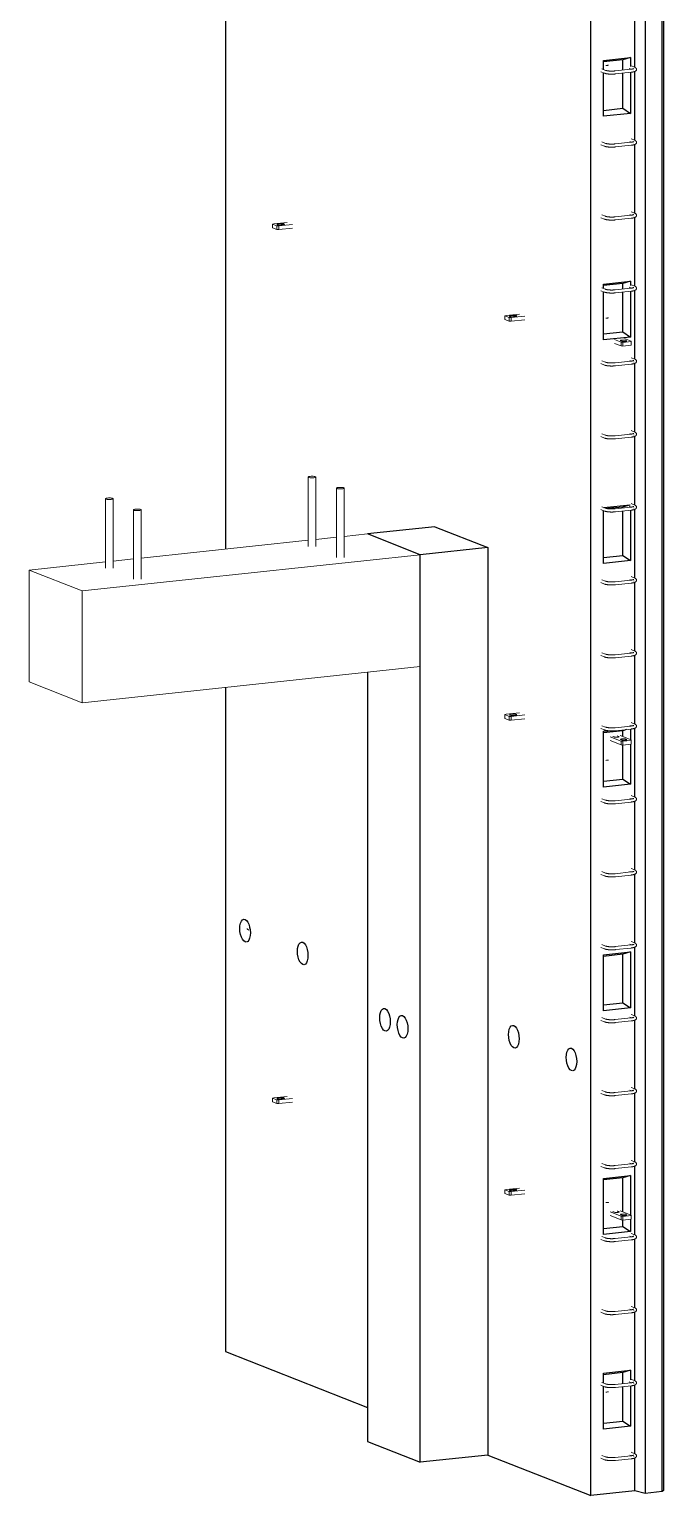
# Model space of a CAD drawing. Header units: millimetres. Extents: x 10540 to 36175, y -3467 to 18539.
# Drawn here: x 29946 to 31611, y -3467 to 384 of the extents above; entities that cross this region are included whole.
import ezdxf

# ---------------------------------------------------------------- set-up
doc = ezdxf.new("R2010")
doc.units = ezdxf.units.MM
for name, color, linetype, lineweight in [('A-GENM', 13, 'Continuous', 18), ('A-WALL', 113, 'Continuous', 25), ('S-BEAM', 12, 'Continuous', 18), ('S-RBAR', 171, 'Continuous', 18)]:
    doc.layers.add(name, color=color, linetype=linetype, lineweight=lineweight)

# ---------------------------------------------------------------- blocks, each defined once
blk = doc.blocks.new('Rebar Bar - Part 1627387233-431004-3D Ortho')
at = {"layer": 'S-RBAR'}
for p, q in [((18680.8, -878), (18680.8, -1060)), ((18700.8, -1060), (18700.8, -878))]:
    blk.add_line(p, q, dxfattribs=at)
for points in [[(18699.7, -877.1, 0), (18698.2, -876.6, 0), (18696.2, -876.3, 0), (18693.8, -876, 0), (18691.3, -876, 0), (18688.7, -876, 0), (18686.2, -876.2, 0), (18684.1, -876.5, 0), (18682.4, -876.9, 0), (18681.3, -877.4, 0), (18680.9, -877.9, 0), (18681.1, -878.4, 0), (18682, -879, 0)], [(18682, -879, 0), (18683.5, -879.4, 0), (18685.5, -879.7, 0), (18687.8, -880, 0), (18690.4, -880.1, 0), (18693, -880, 0), (18695.5, -879.8, 0), (18697.6, -879.5, 0), (18699.3, -879.1, 0), (18700.4, -878.6, 0), (18700.8, -878.1, 0), (18700.6, -877.6, 0), (18699.7, -877.1, 0)]]:
    blk.add_polyline3d(points, dxfattribs=at)
blk = doc.blocks.new('Rebar Bar - Part 3213142585-431004-3D Ortho')
at = {"layer": 'S-RBAR'}
for p, q in [((19213.1, -821.1), (19213.1, -1003.1)), ((19233.1, -1003.5), (19233.1, -821.1))]:
    blk.add_line(p, q, dxfattribs=at)
for points in [[(19231.9, -820.1, 0), (19230.5, -819.7, 0), (19228.5, -819.4, 0), (19226.1, -819.1, 0), (19223.5, -819, 0), (19220.9, -819.1, 0), (19218.5, -819.3, 0), (19216.3, -819.6, 0), (19214.6, -820, 0), (19213.5, -820.5, 0), (19213.1, -821, 0), (19213.3, -821.5, 0), (19214.2, -822, 0)], [(19214.2, -822, 0), (19215.7, -822.5, 0), (19217.7, -822.8, 0), (19220.1, -823, 0), (19222.6, -823.1, 0), (19225.2, -823.1, 0), (19227.7, -822.9, 0), (19229.8, -822.6, 0), (19231.5, -822.2, 0), (19232.6, -821.7, 0), (19233.1, -821.2, 0), (19232.8, -820.6, 0), (19231.9, -820.1, 0)]]:
    blk.add_polyline3d(points, dxfattribs=at)
blk = doc.blocks.new('Rebar Bar - Part 3213142585-V2-3D Ortho')
at = {"layer": 'S-RBAR'}
for p, q in [((19139.2, -791.9), (19139.2, -973.9)), ((19159.2, -973.9), (19159.2, -791.9))]:
    blk.add_line(p, q, dxfattribs=at)
for points in [[(19158.1, -791, 0), (19156.6, -790.5, 0), (19154.6, -790.2, 0), (19152.2, -790, 0), (19149.7, -789.9, 0), (19147.1, -789.9, 0), (19144.6, -790.1, 0), (19142.5, -790.4, 0), (19140.8, -790.8, 0), (19139.7, -791.3, 0), (19139.2, -791.8, 0), (19139.5, -792.4, 0), (19140.3, -792.9, 0)], [(19140.3, -792.9, 0), (19141.8, -793.3, 0), (19143.8, -793.7, 0), (19146.2, -793.9, 0), (19148.8, -794, 0), (19151.4, -793.9, 0), (19153.8, -793.7, 0), (19156, -793.4, 0), (19157.6, -793, 0), (19158.8, -792.5, 0), (19159.2, -792, 0), (19159, -791.5, 0), (19158.1, -791, 0)]]:
    blk.add_polyline3d(points, dxfattribs=at)
blk = doc.blocks.new('RR spread anchor face based - RR-SA-2_5-200-1726821-3D Ortho')
at = {"layer": 'A-GENM'}
for p, q in [((19048.5, -2422), (19045.2, -2422.9)), ((19045.2, -2422.9), (19056.7, -2427.5)), ((19045.2, -2422.9), (19045.2, -2432.7)), ((19084, -2418.2), (19048.5, -2422)), ((19061.5, -2422.5), (19066.8, -2421.9)), ((19062.3, -2427.5), (19097.8, -2423.7)), ((19073.3, -2424.5), (19068, -2425)), ((19056.7, -2437.3), (19045.2, -2432.7)), ((19056.7, -2427.5), (19062.3, -2427.5)), ((19056.7, -2427.5), (19056.7, -2437.3)), ((19062.3, -2437.3), (19056.7, -2437.3)), ((19062.3, -2427.5), (19062.3, -2437.3)), ((19097.8, -2433.5), (19062.3, -2437.3))]:
    blk.add_line(p, q, dxfattribs=at)
for points in [[(19068, -2425, 0), (19066.2, -2425.2, 0), (19064.4, -2425.2, 0), (19062.6, -2425.1, 0), (19061, -2425, 0), (19059.6, -2424.7, 0), (19058.5, -2424.4, 0), (19057.9, -2424.1, 0), (19057.7, -2423.7, 0), (19058, -2423.3, 0), (19058.8, -2423, 0), (19060, -2422.7, 0), (19061.5, -2422.5, 0)], [(19066.8, -2421.9, 0), (19068.5, -2421.8, 0), (19070.4, -2421.7, 0), (19072.1, -2421.8, 0), (19073.8, -2422, 0), (19075.2, -2422.2, 0), (19076.3, -2422.5, 0), (19076.9, -2422.9, 0)], [(19077, -2423.2, 0), (19076.7, -2423.6, 0), (19075.9, -2424, 0), (19074.8, -2424.2, 0), (19073.3, -2424.5, 0)]]:
    blk.add_polyline3d(points, dxfattribs=at)
blk = doc.blocks.new('Rebar Bar - Part 1534017773-431004-3D Ortho')
at = {"layer": 'S-RBAR'}
for p, q in [((19919.4, 1425.7), (19909.7, 1429.5)), ((19906.8, 1422.1), (19916.5, 1418.3))]:
    blk.add_line(p, q, dxfattribs=at)
blk = doc.blocks.new('Rebar Bar - Part 2227165887-431004-3D Ortho')
at = {"layer": 'S-RBAR'}
for points in [[(19919.4, 1425.7, 0), (19919.7, 1425.6, 0), (19920, 1425.5, 0), (19920.3, 1425.4, 0), (19920.7, 1425.3, 0), (19921.1, 1425.2, 0), (19921.6, 1425.1, 0), (19922, 1425, 0), (19922.5, 1424.9, 0), (19923.1, 1424.8, 0), (19923.6, 1424.7, 0), (19924.2, 1424.6, 0), (19924.8, 1424.5, 0), (19925.4, 1424.4, 0), (19926, 1424.3, 0), (19926.7, 1424.2, 0), (19927.4, 1424.2, 0), (19928.1, 1424.1, 0), (19928.8, 1424, 0), (19929.5, 1424, 0), (19930.2, 1423.9, 0), (19930.9, 1423.9, 0), (19931.7, 1423.9, 0), (19932.4, 1423.8, 0), (19933.2, 1423.8, 0), (19933.9, 1423.8, 0), (19934.7, 1423.8, 0), (19935.5, 1423.8, 0), (19936.2, 1423.8, 0), (19937, 1423.8, 0), (19937.8, 1423.8, 0), (19938.5, 1423.8, 0), (19939.3, 1423.9, 0), (19940, 1423.9, 0), (19940.8, 1423.9, 0), (19941.5, 1424, 0), (19942.2, 1424, 0), (19942.9, 1424.1, 0), (19943.6, 1424.1, 0), (19944.3, 1424.2, 0), (19944.5, 1424.2, 0)], [(19916.5, 1418.3, 0), (19917, 1418.1, 0), (19917.5, 1417.9, 0), (19918, 1417.7, 0), (19918.6, 1417.6, 0), (19919.2, 1417.4, 0), (19919.7, 1417.3, 0), (19920.3, 1417.2, 0), (19921, 1417, 0), (19921.6, 1416.9, 0), (19922.3, 1416.8, 0), (19923, 1416.7, 0), (19923.6, 1416.6, 0), (19924.4, 1416.5, 0), (19925.1, 1416.4, 0), (19925.8, 1416.3, 0), (19926.6, 1416.2, 0), (19927.3, 1416.1, 0), (19928.1, 1416.1, 0), (19928.9, 1416, 0), (19929.7, 1416, 0), (19930.5, 1415.9, 0), (19931.3, 1415.9, 0), (19932.1, 1415.8, 0), (19933, 1415.8, 0), (19933.8, 1415.8, 0), (19934.6, 1415.8, 0), (19935.5, 1415.8, 0), (19936.3, 1415.8, 0), (19937.1, 1415.8, 0), (19938, 1415.8, 0), (19938.8, 1415.8, 0), (19939.6, 1415.9, 0), (19940.4, 1415.9, 0), (19941.2, 1415.9, 0), (19942, 1416, 0), (19942.8, 1416, 0), (19943.6, 1416.1, 0), (19944.4, 1416.2, 0), (19945.1, 1416.2, 0), (19945.3, 1416.3, 0)]]:
    blk.add_polyline3d(points, dxfattribs=at)
blk = doc.blocks.new('Rebar Bar - Part 3241041724-431004-3D Ortho')
at = {"layer": 'S-RBAR'}
for p, q in [((19985.4, 1428.6), (19944.5, 1424.2)), ((19945.3, 1416.3), (19986.3, 1420.6))]:
    blk.add_line(p, q, dxfattribs=at)
blk = doc.blocks.new('Rebar Bar - Part 2227165887-V6-3D Ortho')
at = {"layer": 'S-RBAR'}
for points in [[(19993.5, 1430.4, 0), (19993.5, 1430.4, 0), (19993.4, 1430.3, 0), (19993.3, 1430.2, 0), (19993.1, 1430.2, 0), (19992.8, 1430.1, 0), (19992.6, 1430, 0), (19992.2, 1429.9, 0), (19991.9, 1429.8, 0), (19991.5, 1429.6, 0), (19991.1, 1429.5, 0), (19990.6, 1429.4, 0), (19990.2, 1429.3, 0), (19989.7, 1429.2, 0), (19989.1, 1429.1, 0), (19988.6, 1429, 0), (19988, 1428.9, 0), (19987.4, 1428.8, 0), (19986.8, 1428.8, 0), (19986.1, 1428.7, 0), (19985.5, 1428.6, 0), (19985.4, 1428.6, 0)], [(19995.8, 1433.9, 0), (19996.3, 1433.7, 0), (19996.8, 1433.5, 0), (19997.2, 1433.2, 0), (19997.7, 1433, 0), (19998.2, 1432.7, 0), (19998.6, 1432.3, 0), (19999.1, 1431.9, 0), (19999.5, 1431.4, 0), (19999.9, 1430.8, 0), (20000.3, 1430, 0), (20000.5, 1429.2, 0), (20000.6, 1428.3, 0), (20000.5, 1427.3, 0), (20000.3, 1426.5, 0), (19999.9, 1425.7, 0), (19999.5, 1425.1, 0), (19999.1, 1424.6, 0), (19998.6, 1424.2, 0), (19998.2, 1423.9, 0), (19997.7, 1423.6, 0), (19997.2, 1423.3, 0), (19996.8, 1423.1, 0), (19996.3, 1422.8, 0), (19995.8, 1422.6, 0), (19995.3, 1422.5, 0), (19994.8, 1422.3, 0), (19994.3, 1422.1, 0), (19993.7, 1422, 0), (19993.1, 1421.8, 0), (19992.6, 1421.7, 0), (19991.9, 1421.5, 0), (19991.3, 1421.4, 0), (19990.7, 1421.3, 0), (19990, 1421.2, 0), (19989.3, 1421, 0), (19988.6, 1420.9, 0), (19987.9, 1420.8, 0), (19987.2, 1420.8, 0), (19986.5, 1420.7, 0), (19986.3, 1420.6, 0)], [(19993.5, 1426.2, 0), (19993.4, 1426.2, 0), (19993.3, 1426.3, 0), (19993.1, 1426.4, 0)]]:
    blk.add_polyline3d(points, dxfattribs=at)
blk = doc.blocks.new('Rebar Bar - Part 3098984773-V8-3D Ortho')
at = {"layer": 'S-RBAR'}
for p, q in [((19981.1, 856.2), (19986.9, 853.9)), ((19995.8, 859), (19986.1, 862.9))]:
    blk.add_line(p, q, dxfattribs=at)
blk = doc.blocks.new('Rebar Bar - Part 3098984773-431004-3D Ortho')
at = {"layer": 'S-RBAR'}
for p, q in [((19983.2, 1430.3), (19986.9, 1428.8)), ((19995.8, 1433.9), (19986.1, 1437.7))]:
    blk.add_line(p, q, dxfattribs=at)
blk = doc.blocks.new('Rebar Bar - Part 3098984773-V9-3D Ortho')
at = {"layer": 'S-RBAR'}
for p, q in [((19981.1, -868.4), (19986.9, -870.7)), ((19995.8, -865.6), (19986.1, -861.7))]:
    blk.add_line(p, q, dxfattribs=at)
blk = doc.blocks.new('RR spread anchor face based - RR-SA-2_5-200-2134315-3D Ortho')
at = {"layer": 'A-GENM'}
for p, q in [((19658.1, -2662.7), (19654.8, -2663.6)), ((19654.8, -2663.6), (19666.3, -2668.2)), ((19654.8, -2673.4), (19654.8, -2663.6)), ((19666.3, -2678), (19654.8, -2673.4)), ((19693.5, -2658.9), (19658.1, -2662.7)), ((19666.3, -2668.2), (19671.9, -2668.2)), ((19666.3, -2678), (19666.3, -2668.2)), ((19671.9, -2678), (19666.3, -2678)), ((19671.1, -2663.2), (19676.4, -2662.6)), ((19671.9, -2668.2), (19707.4, -2664.4)), ((19671.9, -2668.2), (19671.9, -2678)), ((19707.4, -2674.2), (19671.9, -2678)), ((19682.9, -2665.1), (19677.5, -2665.7))]:
    blk.add_line(p, q, dxfattribs=at)
for points in [[(19677.5, -2665.7, 0), (19675.8, -2665.8, 0), (19674, -2665.9, 0), (19672.2, -2665.8, 0), (19670.5, -2665.6, 0), (19669.1, -2665.4, 0), (19668.1, -2665.1, 0), (19667.5, -2664.7, 0), (19667.3, -2664.4, 0), (19667.6, -2664, 0), (19668.4, -2663.7, 0), (19669.6, -2663.4, 0), (19671.1, -2663.2, 0)], [(19676.4, -2662.6, 0), (19678.1, -2662.5, 0), (19679.9, -2662.4, 0), (19681.7, -2662.5, 0), (19683.4, -2662.7, 0), (19684.8, -2662.9, 0), (19685.8, -2663.2, 0), (19686.5, -2663.6, 0)], [(19686.6, -2663.9, 0), (19686.3, -2664.3, 0), (19685.5, -2664.6, 0), (19684.4, -2664.9, 0), (19682.9, -2665.1, 0)]]:
    blk.add_polyline3d(points, dxfattribs=at)
blk = doc.blocks.new('RR spread anchor face based - RR-SA-2_5-250-1726823-3D Ortho')
at = {"layer": 'A-GENM'}
for p, q in [((19942.6, -431.1), (19959.9, -438)), ((19959.9, -447.7), (19942.6, -440.9)), ((19962.2, -435.3), (19959.4, -434.2)), ((19959.9, -438), (19964.4, -438.6)), ((19959.9, -447.7), (19959.9, -438)), ((19964.4, -448.4), (19959.9, -447.7)), ((19964.4, -438.6), (19986.6, -436.3)), ((19964.4, -438.6), (19964.4, -448.4)), ((19986.6, -446), (19964.4, -448.4)), ((19986.5, -435.1), (19969.2, -428.3)), ((19971.8, -432.9), (19974.6, -434)), ((19974.6, -434), (19975.2, -434.3)), ((19986.6, -436.3), (19986.5, -435.1)), ((19986.6, -436.3), (19986.6, -446))]:
    blk.add_line(p, q, dxfattribs=at)
for points in [[(19959.4, -434.2, 0), (19958.8, -433.8, 0), (19958.6, -433.5, 0), (19958.9, -433.1, 0), (19959.7, -432.8, 0), (19960.9, -432.5, 0), (19962.4, -432.2, 0), (19964.1, -432.1, 0), (19965.9, -432.1, 0), (19967.7, -432.2, 0), (19969.4, -432.3, 0), (19970.8, -432.6, 0), (19971.8, -432.9, 0)], [(19975.4, -434.7, 0), (19975.1, -435.1, 0), (19974.3, -435.4, 0), (19973.1, -435.7, 0), (19971.6, -435.9, 0), (19969.9, -436, 0), (19968.1, -436.1, 0), (19966.3, -436, 0), (19964.6, -435.8, 0), (19963.2, -435.6, 0), (19962.2, -435.3, 0)]]:
    blk.add_polyline3d(points, dxfattribs=at)
blk = doc.blocks.new('RR spread anchor face based - RR-SA-2_5-250-V11-3D Ortho')
at = {"layer": 'A-GENM'}
for p, q in [((19931.1, -1473.7), (19959.9, -1485.1)), ((19959.9, -1494.9), (19931.1, -1483.5)), ((19938.9, -1473.2), (19938.2, -1472.9)), ((19941.6, -1474.3), (19938.9, -1473.2)), ((19950.2, -1471.6), (19951.3, -1471.9)), ((19951.3, -1471.9), (19954, -1473)), ((19954, -1473), (19954.7, -1473.4)), ((19986.5, -1482.3), (19957.7, -1470.9)), ((19962.2, -1482.4), (19959.4, -1481.4)), ((19959.9, -1485.1), (19964.4, -1485.8)), ((19959.9, -1494.9), (19959.9, -1485.1)), ((19964.4, -1495.6), (19959.9, -1494.9)), ((19964.4, -1485.8), (19986.6, -1483.4)), ((19964.4, -1485.8), (19964.4, -1495.6)), ((19986.6, -1493.2), (19964.4, -1495.6)), ((19971.8, -1480), (19974.6, -1481.1)), ((19974.6, -1481.1), (19975.2, -1481.5)), ((19986.6, -1483.4), (19986.5, -1482.3)), ((19986.6, -1483.4), (19986.6, -1493.2))]:
    blk.add_line(p, q, dxfattribs=at)
for points in [[(19954.8, -1473.7, 0), (19954.5, -1474.1, 0), (19953.7, -1474.4, 0), (19952.6, -1474.7, 0), (19951.1, -1475, 0), (19949.4, -1475.1, 0), (19947.5, -1475.1, 0), (19945.7, -1475, 0), (19944.1, -1474.9, 0), (19942.7, -1474.6, 0), (19941.6, -1474.3, 0)], [(19959.4, -1481.4, 0), (19958.8, -1481, 0), (19958.6, -1480.6, 0), (19958.9, -1480.3, 0), (19959.7, -1479.9, 0), (19960.9, -1479.6, 0), (19962.4, -1479.4, 0), (19964.1, -1479.3, 0), (19965.9, -1479.3, 0), (19967.7, -1479.3, 0), (19969.4, -1479.5, 0), (19970.8, -1479.7, 0), (19971.8, -1480, 0)], [(19975.4, -1481.8, 0), (19975.1, -1482.2, 0), (19974.3, -1482.6, 0), (19973.1, -1482.8, 0), (19971.6, -1483.1, 0), (19969.9, -1483.2, 0), (19968.1, -1483.2, 0), (19966.3, -1483.2, 0), (19964.6, -1483, 0), (19963.2, -1482.8, 0), (19962.2, -1482.4, 0)]]:
    blk.add_polyline3d(points, dxfattribs=at)
blk = doc.blocks.new('Rebar Bar - Part 776176355-431004-3D Ortho')
at = {"layer": 'S-RBAR'}
blk.add_polyline3d([(19920.1, 1284.2, 0), (19921.5, 1284.3, 0), (19922.9, 1284.4, 0), (19924.3, 1284.5, 0), (19925.6, 1284.6, 0), (19927, 1284.7, 0), (19927.3, 1284.8, 0)], dxfattribs=at)
blk = doc.blocks.new('Rebar Bar - Part 776176355-V12-3D Ortho')
at = {"layer": 'S-RBAR'}
for points in [[(18983.4, -1981.4, 0), (18982.6, -1981, 0), (18981.9, -1980.7, 0), (18981.2, -1980.3, 0), (18980.5, -1979.9, 0), (18979.9, -1979.5, 0), (18979.3, -1979, 0), (18978.7, -1978.5, 0), (18978.1, -1977.9, 0)], [(18984.4, -1972.9, 0), (18984.4, -1972.9, 0), (18984.5, -1973, 0), (18984.7, -1973.1, 0), (18985, -1973.3, 0), (18985.4, -1973.5, 0)], [(18984.4, -1975.5, 0), (18984.5, -1975.4, 0), (18984.7, -1975.3, 0)]]:
    blk.add_polyline3d(points, dxfattribs=at)
blk = doc.blocks.new('Rebar Bar - Part 2031897438-431004-3D Ortho')
at = {"layer": 'S-RBAR'}
for p, q in [((18986.1, -1982.4), (18986.9, -1982.7)), ((19137.3, -2042.1), (19138.1, -2042.4))]:
    blk.add_line(p, q, dxfattribs=at)

msp = doc.modelspace()

# ---------------------------------------------------------------- linework, layer by layer
at = {"layer": 'A-WALL'}
for p, q in [((31562.1, 1486.4), (31562.1, -3460.7)), ((31606.4, -3456), (31606.4, 1491.1)), ((31610.7, 1484.6), (31610.7, -3453.2)), ((30461.3, 1182.5), (30461.3, -981)), ((31419.4, -3466.7), (31419.4, 884)), ((31534.7, 284.4), (31534.7, 464.6)), ((31452.7, 302.2), (31523.6, 309.8)), ((31523.6, 309.8), (31503.2, 303.7)), ((31523.6, 309.8), (31523.6, 286.3)), ((31503.2, 303.7), (31452.7, 298.2)), ((31452.7, 278.2), (31452.7, 302.2)), ((31452.7, 155.4), (31452.7, 269.6)), ((31503.2, 276.5), (31503.2, 303.7)), ((31523.6, 279.9), (31523.6, 278.9)), ((31523.6, 270.8), (31523.6, 163)), ((31534.7, 92.8), (31534.7, 272.7)), ((31503.2, 176.4), (31503.2, 268.7)), ((31452.7, 171), (31503.2, 176.4)), ((31523.6, 163), (31452.7, 155.4)), ((31503.2, 176.4), (31523.6, 163)), ((31534.7, -98.8), (31534.7, 81.3)), ((31534.7, -290.4), (31534.7, -110.3)), ((31452.7, -285), (31523.6, -277.4)), ((31503.2, -283.5), (31452.7, -289)), ((31452.7, -296.7), (31452.7, -285)), ((31452.7, -431.8), (31452.7, -305.2)), ((31523.6, -277.4), (31503.2, -283.5)), ((31503.2, -298.4), (31503.2, -283.5)), ((31503.2, -410.8), (31503.2, -306.1)), ((31523.6, -277.4), (31523.6, -288.6)), ((31523.6, -294.5), (31523.6, -296)), ((31523.6, -304.1), (31523.6, -424.2)), ((31534.7, -482), (31534.7, -301.9)), ((31452.7, -416.2), (31503.2, -410.8)), ((31503.2, -410.8), (31523.6, -424.2)), ((31523.6, -424.2), (31452.7, -431.8)), ((31534.7, -673.7), (31534.7, -493.5)), ((31534.7, -865.3), (31534.7, -685.2)), ((31452.7, -1019), (31452.7, -880.1)), ((31453.8, -872), (31522.8, -864.6)), ((31503.2, -870.7), (31464.5, -874.9)), ((31520.4, -865.5), (31503.2, -870.7)), ((31503.2, -873.2), (31503.2, -870.7)), ((31503.2, -998), (31503.2, -881)), ((31523.6, -869.8), (31523.6, -870.9)), ((31523.6, -879), (31523.6, -1011.4)), ((31534.7, -1056.9), (31534.7, -876.8)), ((31010.6, -922.3), (30833.2, -941.2)), ((31010.6, -922.3), (31149.2, -977)), ((30971.8, -996), (30833.2, -941.2)), ((31149.2, -977), (30971.8, -996)), ((30971.8, -3379), (30971.8, -996)), ((31149.2, -977), (31149.2, -3360)), ((31452.7, -1003.4), (31503.2, -998)), ((31503.2, -998), (31523.6, -1011.4)), ((31523.6, -1011.4), (31452.7, -1019)), ((31534.7, -1248.5), (31534.7, -1068.4)), ((31534.7, -1440.2), (31534.7, -1260)), ((30833.2, -1304.3), (30833.2, -3324.3)), ((30461.3, -1344.1), (30461.3, -3088.4)), ((31503.2, -1457.9), (31452.6, -1463.4)), ((31452.7, -1459.3), (31465.5, -1458)), ((31452.7, -1606.1), (31452.7, -1459.4)), ((31513, -1455), (31503.2, -1457.9)), ((31503.2, -1473.5), (31503.2, -1457.9)), ((31523.6, -1453.8), (31523.6, -1481.6)), ((31534.7, -1631.8), (31534.7, -1451.6)), ((31503.2, -1585.2), (31503.2, -1495.6)), ((31523.6, -1493.4), (31523.6, -1598.6)), ((31452.7, -1590.6), (31503.2, -1585.2)), ((31523.6, -1598.6), (31452.7, -1606.2)), ((31503.2, -1585.2), (31523.6, -1598.6)), ((31534.7, -1823.4), (31534.7, -1643.3)), ((31534.7, -2015), (31534.7, -1834.9)), ((30515.5, -2012.9), (30512.3, -2012.5)), ((31452.7, -2046.5), (31523.6, -2039)), ((31523.6, -2039), (31503.2, -2045.1)), ((31523.6, -2039), (31523.6, -2185.8)), ((31534.7, -2206.6), (31534.7, -2026.5)), ((30666.7, -2072.6), (30663.5, -2072.1)), ((31503.2, -2045.1), (31452.6, -2050.6)), ((31452.7, -2193.3), (31452.7, -2046.5)), ((31503.2, -2172.4), (31503.2, -2045.1)), ((31452.7, -2177.8), (31503.2, -2172.4)), ((31523.6, -2185.8), (31452.7, -2193.3)), ((31503.2, -2172.4), (31523.6, -2185.8)), ((31534.7, -2398.3), (31534.7, -2218.1)), ((30882.6, -2246.9), (30879.4, -2246.4)), ((30928.8, -2265.1), (30925.6, -2264.7)), ((31220.6, -2291.3), (31217.4, -2290.9)), ((31371.8, -2351), (31368.6, -2350.6)), ((31534.7, -2589.9), (31534.7, -2409.8)), ((31534.7, -2781.5), (31534.7, -2601.4)), ((31452.7, -2633.7), (31523.6, -2626.2)), ((31503.2, -2632.3), (31452.7, -2637.7)), ((31452.7, -2780.5), (31452.7, -2633.7)), ((31523.6, -2626.2), (31503.2, -2632.3)), ((31503.2, -2721.3), (31503.2, -2632.3)), ((31523.6, -2626.2), (31523.6, -2729.4)), ((31452.7, -2765), (31503.2, -2759.6)), ((31503.2, -2759.6), (31503.2, -2743.9)), ((31503.2, -2759.6), (31523.6, -2773)), ((31523.6, -2741.2), (31523.6, -2773)), ((31523.6, -2773), (31452.7, -2780.5)), ((31534.7, -2973.1), (31534.7, -2793)), ((31534.7, -3164.8), (31534.7, -2984.6)), ((30461.3, -3088.4), (30833.2, -3235.3)), ((31452.7, -3145.1), (31523.6, -3137.5)), ((31503.2, -3143.7), (31452.7, -3149.1)), ((31452.7, -3171), (31452.7, -3145.1)), ((31523.6, -3137.5), (31503.2, -3143.7)), ((31503.2, -3172.7), (31503.2, -3143.7)), ((31523.6, -3137.5), (31523.6, -3162.9)), ((31452.7, -3291.9), (31452.7, -3179.6)), ((31503.2, -3270.9), (31503.2, -3180.5)), ((31523.6, -3169.3), (31523.6, -3170.3)), ((31523.6, -3178.4), (31523.6, -3284.3)), ((31534.7, -3356.4), (31534.7, -3176.2)), ((31452.7, -3276.3), (31503.2, -3270.9)), ((31503.2, -3270.9), (31523.6, -3284.3)), ((31523.6, -3284.3), (31452.7, -3291.9)), ((30833.2, -3324.3), (30971.8, -3379)), ((31149.2, -3360), (30971.8, -3379)), ((31149.2, -3360), (31419.4, -3466.7)), ((31534.7, -3454.4), (31534.7, -3367.9)), ((31534.7, -3454.4), (31419.4, -3466.7)), ((31562.1, -3460.7), (31534.7, -3454.4)), ((31606.4, -3456), (31562.1, -3460.7)), ((31610.7, -3453.2), (31606.4, -3456))]:
    msp.add_line(p, q, dxfattribs=at)
for points in [[(30512.3, -2012.5, 0), (30508.7, -2010, 0), (30505.3, -2005.8, 0), (30502.5, -2000, 0), (30500.3, -1993, 0), (30498.9, -1985.4, 0), (30498.4, -1977.6, 0), (30498.9, -1970.2, 0), (30500.3, -1963.7, 0), (30502.5, -1958.5, 0), (30505.3, -1954.9, 0), (30508.7, -1953.3, 0), (30512.3, -1953.7, 0)], [(30512.3, -1953.7, 0), (30515.9, -1956.1, 0), (30519.2, -1960.4, 0), (30522.1, -1966.2, 0), (30524.3, -1973.1, 0), (30525.6, -1980.8, 0), (30526.1, -1988.6, 0), (30525.6, -1996, 0), (30524.3, -2002.5, 0), (30522.1, -2007.7, 0), (30519.2, -2011.3, 0), (30515.9, -2012.9, 0)], [(30663.5, -2072.1, 0), (30659.9, -2069.7, 0), (30656.5, -2065.5, 0), (30653.7, -2059.7, 0), (30651.5, -2052.7, 0), (30650.1, -2045.1, 0), (30649.6, -2037.3, 0), (30650.1, -2029.9, 0), (30651.5, -2023.4, 0), (30653.7, -2018.2, 0), (30656.5, -2014.6, 0), (30659.9, -2013, 0), (30663.5, -2013.4, 0)], [(30663.5, -2013.4, 0), (30667, -2015.8, 0), (30670.4, -2020.1, 0), (30673.3, -2025.9, 0), (30675.5, -2032.8, 0), (30676.8, -2040.5, 0), (30677.3, -2048.3, 0), (30676.8, -2055.7, 0), (30675.5, -2062.2, 0), (30673.3, -2067.4, 0), (30670.4, -2070.9, 0), (30667, -2072.6, 0)], [(30879.4, -2246.4, 0), (30875.8, -2244, 0), (30872.5, -2239.7, 0), (30869.6, -2233.9, 0), (30867.4, -2227, 0), (30866, -2219.4, 0), (30865.5, -2211.6, 0), (30866, -2204.2, 0), (30867.4, -2197.6, 0), (30869.6, -2192.4, 0), (30872.5, -2188.9, 0), (30875.8, -2187.3, 0), (30879.4, -2187.7, 0)], [(30879.4, -2187.7, 0), (30883, -2190.1, 0), (30886.3, -2194.4, 0), (30889.2, -2200.2, 0), (30891.4, -2207.1, 0), (30892.8, -2214.7, 0), (30893.2, -2222.5, 0), (30892.8, -2229.9, 0), (30891.4, -2236.5, 0), (30889.2, -2241.7, 0), (30886.3, -2245.2, 0), (30883, -2246.8, 0)], [(30925.6, -2264.7, 0), (30922.1, -2262.3, 0), (30918.7, -2258, 0), (30915.8, -2252.2, 0), (30913.6, -2245.3, 0), (30912.3, -2237.6, 0), (30911.8, -2229.9, 0), (30912.3, -2222.4, 0), (30913.6, -2215.9, 0), (30915.8, -2210.7, 0), (30918.7, -2207.2, 0), (30922.1, -2205.5, 0), (30925.6, -2206, 0)], [(30925.6, -2206, 0), (30929.2, -2208.4, 0), (30932.6, -2212.6, 0), (30935.4, -2218.4, 0), (30937.6, -2225.4, 0), (30939, -2233, 0), (30939.5, -2240.8, 0), (30939, -2248.2, 0), (30937.6, -2254.7, 0), (30935.4, -2259.9, 0), (30932.6, -2263.5, 0), (30929.2, -2265.1, 0)], [(31217.4, -2290.9, 0), (31213.9, -2288.5, 0), (31210.5, -2284.2, 0), (31207.6, -2278.4, 0), (31205.4, -2271.5, 0), (31204.1, -2263.8, 0), (31203.6, -2256, 0), (31204.1, -2248.6, 0), (31205.4, -2242.1, 0), (31207.6, -2236.9, 0), (31210.5, -2233.4, 0), (31213.9, -2231.7, 0), (31217.4, -2232.2, 0)], [(31217.4, -2232.2, 0), (31221, -2234.6, 0), (31224.4, -2238.8, 0), (31227.2, -2244.6, 0), (31229.4, -2251.6, 0), (31230.8, -2259.2, 0), (31231.3, -2267, 0), (31230.8, -2274.4, 0), (31229.4, -2280.9, 0), (31227.2, -2286.1, 0), (31224.4, -2289.7, 0), (31221, -2291.3, 0)], [(31368.6, -2350.6, 0), (31365, -2348.2, 0), (31361.7, -2343.9, 0), (31358.8, -2338.1, 0), (31356.6, -2331.2, 0), (31355.3, -2323.5, 0), (31354.8, -2315.7, 0), (31355.3, -2308.3, 0), (31356.6, -2301.8, 0), (31358.8, -2296.6, 0), (31361.7, -2293, 0), (31365, -2291.4, 0), (31368.6, -2291.8, 0)], [(31368.6, -2291.8, 0), (31372.2, -2294.3, 0), (31375.6, -2298.5, 0), (31378.4, -2304.3, 0), (31380.6, -2311.3, 0), (31382, -2318.9, 0), (31382.5, -2326.7, 0), (31382, -2334.1, 0), (31380.6, -2340.6, 0), (31378.4, -2345.8, 0), (31375.6, -2349.4, 0), (31372.2, -2351, 0)]]:
    msp.add_polyline3d(points, dxfattribs=at)
at = {"layer": 'S-BEAM'}
for p, q in [((30239.7, -1004.7), (30678.1, -957.8)), ((30698.1, -955.7), (30752, -949.9)), ((30772, -947.8), (30833.2, -941.2)), ((30971.7, -995.9), (30833.2, -941.2)), ((30971.7, -995.9), (30084.6, -1090.8)), ((30971.7, -1289.5), (30971.7, -995.9)), ((29946.1, -1036.1), (30145.9, -1014.7)), ((29946.1, -1329.7), (29946.1, -1036.1)), ((29946.1, -1036.1), (30084.6, -1090.8)), ((30165.9, -1012.6), (30219.8, -1006.8)), ((30084.6, -1090.8), (30084.6, -1384.4)), ((30084.6, -1384.4), (30971.7, -1289.5)), ((30084.6, -1384.4), (29946.1, -1329.7))]:
    msp.add_line(p, q, dxfattribs=at)

# ---------------------------------------------------------------- block references
at = {"layer": 'A-GENM'}
for name, p in [('RR spread anchor face based - RR-SA-2_5-200-1726821-3D Ortho', (11538.9, 2295)), ('RR spread anchor face based - RR-SA-2_5-200-2134315-3D Ortho', (11538.9, 2295)), ('RR spread anchor face based - RR-SA-2_5-250-1726823-3D Ortho', (11538.9, 0)), ('RR spread anchor face based - RR-SA-2_5-200-2134315-3D Ortho', (11538.9, 1247.8)), ('RR spread anchor face based - RR-SA-2_5-250-V11-3D Ortho', (11538.9, 0)), ('RR spread anchor face based - RR-SA-2_5-200-1726821-3D Ortho', (11538.9, 0)), ('RR spread anchor face based - RR-SA-2_5-200-2134315-3D Ortho', (11538.9, 0)), ('RR spread anchor face based - RR-SA-2_5-250-V11-3D Ortho', (11538.9, -1247.8))]:
    msp.add_blockref(name, p, dxfattribs=at)
at = {"layer": 'S-RBAR'}
for name, p in [('Rebar Bar - Part 1534017773-431004-3D Ortho', (11538.9, -1149.7)), ('Rebar Bar - Part 2227165887-431004-3D Ortho', (11538.9, -1149.7)), ('Rebar Bar - Part 776176355-431004-3D Ortho', (11538.9, -995.3)), ('Rebar Bar - Part 3241041724-431004-3D Ortho', (11538.9, -1149.7)), ('Rebar Bar - Part 3098984773-V8-3D Ortho', (11538.9, -574.9)), ('Rebar Bar - Part 2227165887-V6-3D Ortho', (11538.9, -1149.7)), ('Rebar Bar - Part 1534017773-431004-3D Ortho', (11538.9, -1341.4)), ('Rebar Bar - Part 2227165887-431004-3D Ortho', (11538.9, -1341.4)), ('Rebar Bar - Part 3241041724-431004-3D Ortho', (11538.9, -1341.4)), ('Rebar Bar - Part 3098984773-431004-3D Ortho', (11538.9, -1341.4)), ('Rebar Bar - Part 2227165887-V6-3D Ortho', (11538.9, -1341.4)), ('Rebar Bar - Part 1534017773-431004-3D Ortho', (11538.9, -1533)), ('Rebar Bar - Part 2227165887-431004-3D Ortho', (11538.9, -1533)), ('Rebar Bar - Part 3241041724-431004-3D Ortho', (11538.9, -1533)), ('Rebar Bar - Part 3098984773-431004-3D Ortho', (11538.9, -1533)), ('Rebar Bar - Part 2227165887-V6-3D Ortho', (11538.9, -1533)), ('Rebar Bar - Part 1534017773-431004-3D Ortho', (11538.9, -1724.6)), ('Rebar Bar - Part 2227165887-431004-3D Ortho', (11538.9, -1724.6)), ('Rebar Bar - Part 3241041724-431004-3D Ortho', (11538.9, -1724.6)), ('Rebar Bar - Part 3098984773-V8-3D Ortho', (11538.9, -1149.7)), ('Rebar Bar - Part 2227165887-V6-3D Ortho', (11538.9, -1724.6)), ('Rebar Bar - Part 776176355-431004-3D Ortho', (11538.9, -1658.8)), ('Rebar Bar - Part 1534017773-431004-3D Ortho', (11538.9, -1916.2)), ('Rebar Bar - Part 2227165887-431004-3D Ortho', (11538.9, -1916.2)), ('Rebar Bar - Part 3241041724-431004-3D Ortho', (11538.9, -1916.2)), ('Rebar Bar - Part 3098984773-431004-3D Ortho', (11538.9, -1916.2)), ('Rebar Bar - Part 2227165887-V6-3D Ortho', (11538.9, -1916.2)), ('Rebar Bar - Part 1534017773-431004-3D Ortho', (11538.9, -2107.8)), ('Rebar Bar - Part 2227165887-431004-3D Ortho', (11538.9, -2107.8)), ('Rebar Bar - Part 3241041724-431004-3D Ortho', (11538.9, -2107.8)), ('Rebar Bar - Part 3098984773-431004-3D Ortho', (11538.9, -2107.8)), ('Rebar Bar - Part 2227165887-V6-3D Ortho', (11538.9, -2107.8)), ('Rebar Bar - Part 3213142585-V2-3D Ortho', (11538.9, 0)), ('Rebar Bar - Part 1627387233-431004-3D Ortho', (11465, 29.2)), ('Rebar Bar - Part 3213142585-431004-3D Ortho', (11538.9, 0)), ('Rebar Bar - Part 1627387233-431004-3D Ortho', (11538.9, 0)), ('Rebar Bar - Part 1534017773-431004-3D Ortho', (11538.9, -2299.5)), ('Rebar Bar - Part 2227165887-431004-3D Ortho', (11538.9, -2299.5)), ('Rebar Bar - Part 3241041724-431004-3D Ortho', (11538.9, -2299.5)), ('Rebar Bar - Part 3098984773-V9-3D Ortho', (11538.9, 0)), ('Rebar Bar - Part 2227165887-V6-3D Ortho', (11538.9, -2299.5)), ('Rebar Bar - Part 1534017773-431004-3D Ortho', (11538.9, -2491.1)), ('Rebar Bar - Part 2227165887-431004-3D Ortho', (11538.9, -2491.1)), ('Rebar Bar - Part 3241041724-431004-3D Ortho', (11538.9, -2491.1)), ('Rebar Bar - Part 3098984773-431004-3D Ortho', (11538.9, -2491.1)), ('Rebar Bar - Part 2227165887-V6-3D Ortho', (11538.9, -2491.1)), ('Rebar Bar - Part 1534017773-431004-3D Ortho', (11538.9, -2682.7)), ('Rebar Bar - Part 2227165887-431004-3D Ortho', (11538.9, -2682.7)), ('Rebar Bar - Part 3241041724-431004-3D Ortho', (11538.9, -2682.7)), ('Rebar Bar - Part 3098984773-431004-3D Ortho', (11538.9, -2682.7)), ('Rebar Bar - Part 2227165887-V6-3D Ortho', (11538.9, -2682.7)), ('Rebar Bar - Part 1534017773-431004-3D Ortho', (11538.9, -2874.3)), ('Rebar Bar - Part 2227165887-431004-3D Ortho', (11538.9, -2874.3)), ('Rebar Bar - Part 3241041724-431004-3D Ortho', (11538.9, -2874.3)), ('Rebar Bar - Part 3098984773-431004-3D Ortho', (11538.9, -2874.3)), ('Rebar Bar - Part 2227165887-V6-3D Ortho', (11538.9, -2874.3)), ('Rebar Bar - Part 776176355-431004-3D Ortho', (11538.9, -2820)), ('Rebar Bar - Part 1534017773-431004-3D Ortho', (11538.9, -3066)), ('Rebar Bar - Part 2227165887-431004-3D Ortho', (11538.9, -3066)), ('Rebar Bar - Part 3241041724-431004-3D Ortho', (11538.9, -3066)), ('Rebar Bar - Part 3098984773-431004-3D Ortho', (11538.9, -3066)), ('Rebar Bar - Part 2227165887-V6-3D Ortho', (11538.9, -3066)), ('Rebar Bar - Part 1534017773-431004-3D Ortho', (11538.9, -3257.6)), ('Rebar Bar - Part 2227165887-431004-3D Ortho', (11538.9, -3257.6)), ('Rebar Bar - Part 3241041724-431004-3D Ortho', (11538.9, -3257.6)), ('Rebar Bar - Part 3098984773-431004-3D Ortho', (11538.9, -3257.6)), ('Rebar Bar - Part 2227165887-V6-3D Ortho', (11538.9, -3257.6)), ('Rebar Bar - Part 776176355-V12-3D Ortho', (11538.9, 0)), ('Rebar Bar - Part 2031897438-431004-3D Ortho', (11538.9, 0)), ('Rebar Bar - Part 1534017773-431004-3D Ortho', (11538.9, -3449.2)), ('Rebar Bar - Part 2227165887-431004-3D Ortho', (11538.9, -3449.2)), ('Rebar Bar - Part 3241041724-431004-3D Ortho', (11538.9, -3449.2)), ('Rebar Bar - Part 3098984773-431004-3D Ortho', (11538.9, -3449.2)), ('Rebar Bar - Part 2227165887-V6-3D Ortho', (11538.9, -3449.2)), ('Rebar Bar - Part 1534017773-431004-3D Ortho', (11538.9, -3640.8)), ('Rebar Bar - Part 2227165887-431004-3D Ortho', (11538.9, -3640.8)), ('Rebar Bar - Part 3241041724-431004-3D Ortho', (11538.9, -3640.8)), ('Rebar Bar - Part 3098984773-431004-3D Ortho', (11538.9, -3640.8)), ('Rebar Bar - Part 2227165887-V6-3D Ortho', (11538.9, -3640.8)), ('Rebar Bar - Part 1534017773-431004-3D Ortho', (11538.9, -3832.4)), ('Rebar Bar - Part 2227165887-431004-3D Ortho', (11538.9, -3832.4)), ('Rebar Bar - Part 3241041724-431004-3D Ortho', (11538.9, -3832.4)), ('Rebar Bar - Part 3098984773-431004-3D Ortho', (11538.9, -3832.4)), ('Rebar Bar - Part 2227165887-V6-3D Ortho', (11538.9, -3832.4)), ('Rebar Bar - Part 1534017773-431004-3D Ortho', (11538.9, -4024.1)), ('Rebar Bar - Part 2227165887-431004-3D Ortho', (11538.9, -4024.1)), ('Rebar Bar - Part 3241041724-431004-3D Ortho', (11538.9, -4024.1)), ('Rebar Bar - Part 3098984773-431004-3D Ortho', (11538.9, -4024.1)), ('Rebar Bar - Part 2227165887-V6-3D Ortho', (11538.9, -4024.1)), ('Rebar Bar - Part 776176355-431004-3D Ortho', (11538.9, -3981.2)), ('Rebar Bar - Part 1534017773-431004-3D Ortho', (11538.9, -4215.7)), ('Rebar Bar - Part 2227165887-431004-3D Ortho', (11538.9, -4215.7)), ('Rebar Bar - Part 3241041724-431004-3D Ortho', (11538.9, -4215.7)), ('Rebar Bar - Part 3098984773-431004-3D Ortho', (11538.9, -4215.7)), ('Rebar Bar - Part 2227165887-V6-3D Ortho', (11538.9, -4215.7)), ('Rebar Bar - Part 1534017773-431004-3D Ortho', (11538.9, -4407.3)), ('Rebar Bar - Part 2227165887-431004-3D Ortho', (11538.9, -4407.3)), ('Rebar Bar - Part 3241041724-431004-3D Ortho', (11538.9, -4407.3)), ('Rebar Bar - Part 3098984773-431004-3D Ortho', (11538.9, -4407.3)), ('Rebar Bar - Part 2227165887-V6-3D Ortho', (11538.9, -4407.3)), ('Rebar Bar - Part 1534017773-431004-3D Ortho', (11538.9, -4598.9)), ('Rebar Bar - Part 2227165887-431004-3D Ortho', (11538.9, -4598.9)), ('Rebar Bar - Part 776176355-431004-3D Ortho', (11538.9, -4478.9)), ('Rebar Bar - Part 3241041724-431004-3D Ortho', (11538.9, -4598.9)), ('Rebar Bar - Part 3098984773-V8-3D Ortho', (11538.9, -4024.1)), ('Rebar Bar - Part 2227165887-V6-3D Ortho', (11538.9, -4598.9)), ('Rebar Bar - Part 1534017773-431004-3D Ortho', (11538.9, -4790.5)), ('Rebar Bar - Part 2227165887-431004-3D Ortho', (11538.9, -4790.5)), ('Rebar Bar - Part 3241041724-431004-3D Ortho', (11538.9, -4790.5)), ('Rebar Bar - Part 3098984773-431004-3D Ortho', (11538.9, -4790.5)), ('Rebar Bar - Part 2227165887-V6-3D Ortho', (11538.9, -4790.5))]:
    msp.add_blockref(name, p, dxfattribs=at)

doc.saveas('drawing.dxf')
